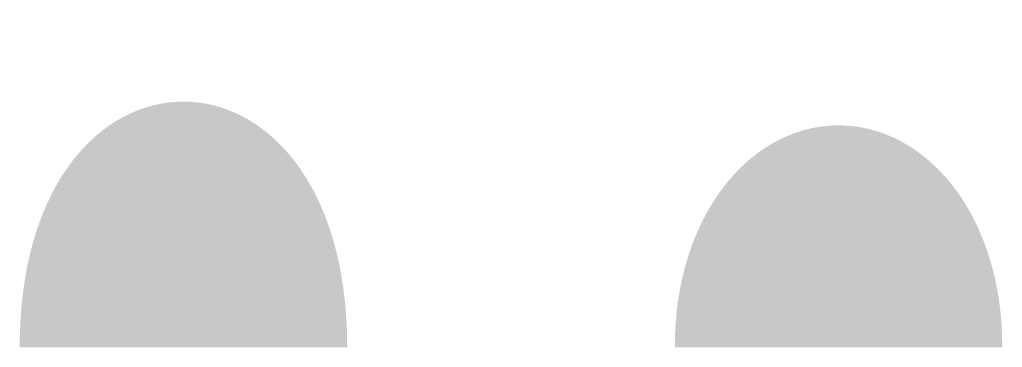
# Model space of a CAD drawing. Header units: millimetres. Extents: x 0 to 30, y 0 to 10.
import ezdxf

# ---------------------------------------------------------------- set-up
doc = ezdxf.new("R2010")
doc.units = ezdxf.units.MM

msp = doc.modelspace()

# ---------------------------------------------------------------- hatches: boundary and pattern name
h = msp.add_hatch(color=7)
edge = h.paths.add_edge_path()
edge.add_spline(control_points=[(0, 0), (0, 10), (10, 10), (10, 0)], knot_values=[0, 0, 0, 0, 1, 1, 1, 1], degree=3, periodic=0)
edge.add_line((10, 0), (0, 0))
h = msp.add_hatch(color=7)
edge = h.paths.add_edge_path()
edge.add_spline(control_points=[(20, 0), (20, 10), (30, 10), (30, 0)], knot_values=[0, 0, 0, 0, 1, 1, 1, 1], weights=[1, 0.7, 0.7, 1], degree=3, periodic=0)
edge.add_line((30, 0), (20, 0))

doc.saveas('drawing.dxf')
